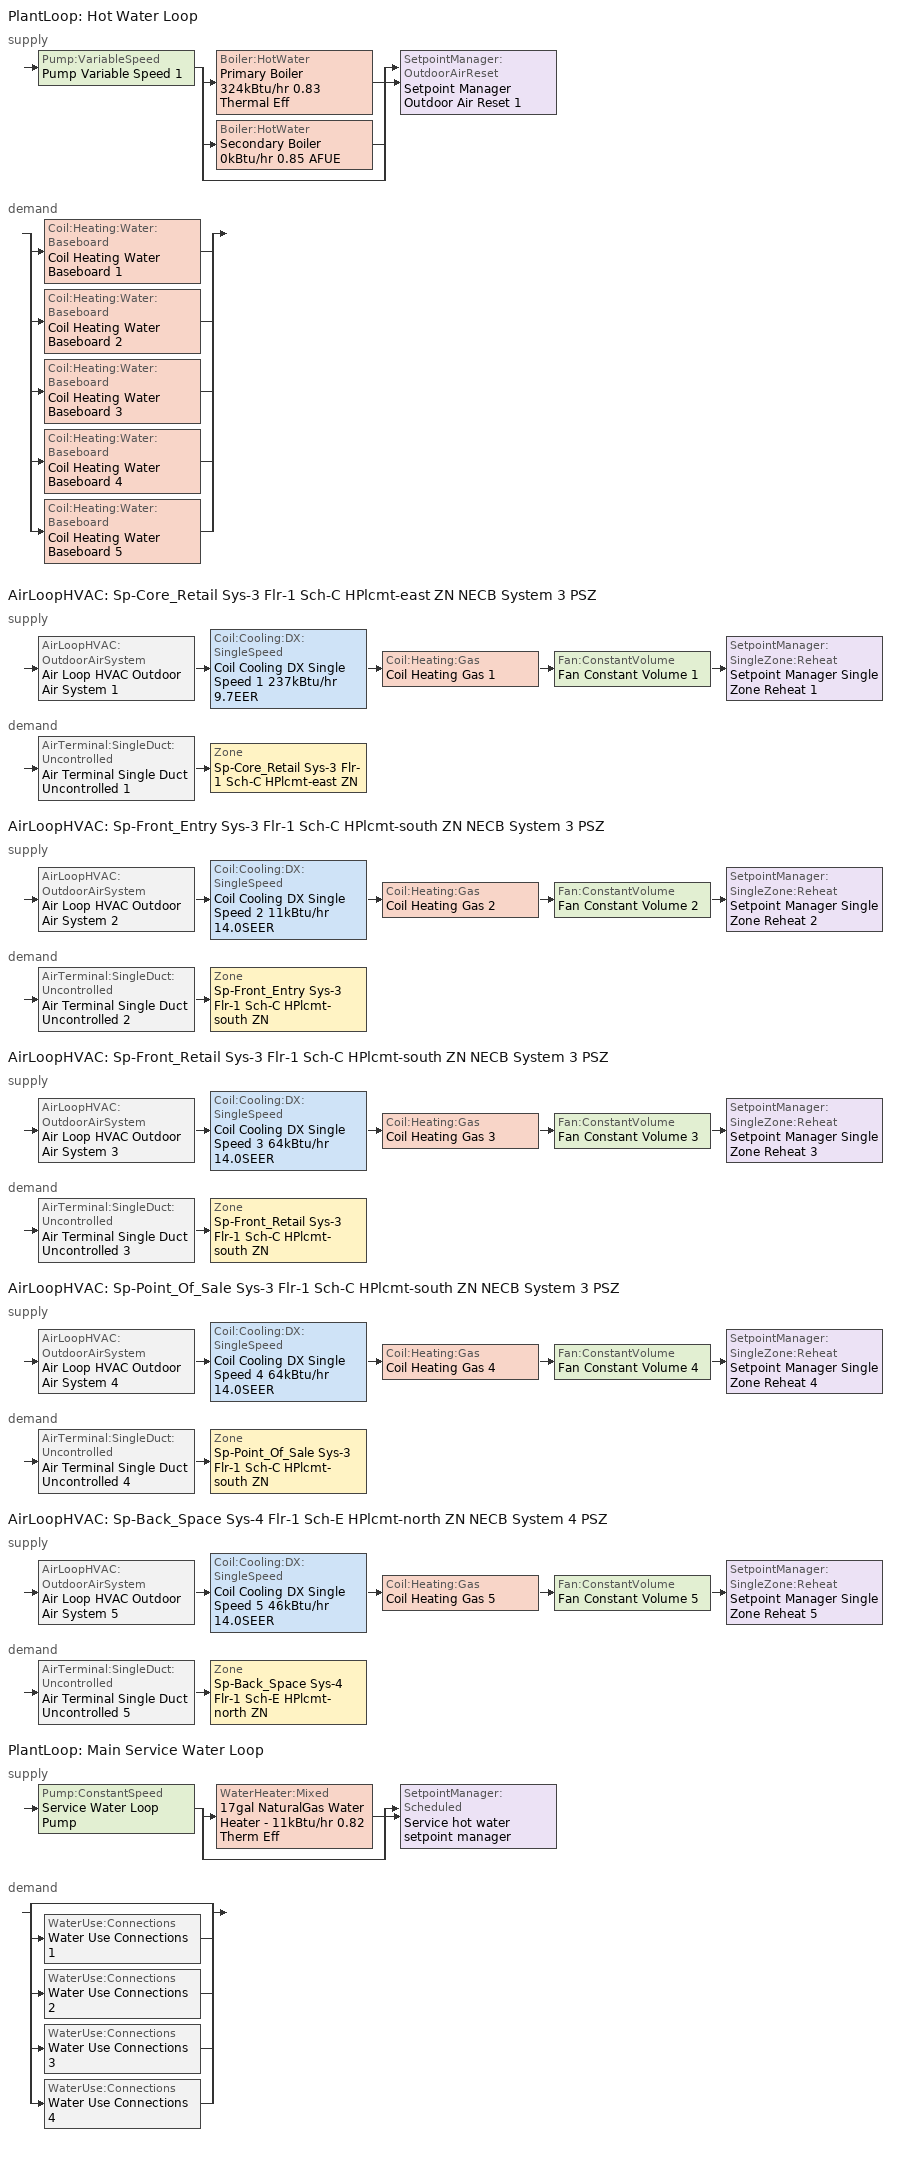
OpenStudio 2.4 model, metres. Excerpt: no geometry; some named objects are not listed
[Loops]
PlantLoop 'Hot Water Loop'
 supply: Pump:VariableSpeed 'Pump Variable Speed 1' > split
  | Boiler:HotWater 'Primary Boiler 324kBtu/hr 0.83 Thermal Eff'
  | Boiler:HotWater 'Secondary Boiler 0kBtu/hr 0.85 AFUE'
  | bypass
  join > SetpointManager:OutdoorAirReset 'Setpoint Manager Outdoor Air Reset 1'
 demand: split
  | Coil:Heating:Water:Baseboard 'Coil Heating Water Baseboard 1'
  | Coil:Heating:Water:Baseboard 'Coil Heating Water Baseboard 2'
  | Coil:Heating:Water:Baseboard 'Coil Heating Water Baseboard 3'
  | Coil:Heating:Water:Baseboard 'Coil Heating Water Baseboard 4'
  | Coil:Heating:Water:Baseboard 'Coil Heating Water Baseboard 5'
AirLoopHVAC 'Sp-Core_Retail Sys-3 Flr-1 Sch-C HPlcmt-east ZN NECB System 3 PSZ'
 supply: AirLoopHVAC:OutdoorAirSystem 'Air Loop HVAC Outdoor Air System 1' > Coil:Cooling:DX:SingleSpeed 'Coil Cooling DX Single Speed 1 237kBtu/hr 9.7EER' > Coil:Heating:Gas 'Coil Heating Gas 1' > Fan:ConstantVolume 'Fan Constant Volume 1' > SetpointManager:SingleZone:Reheat 'Setpoint Manager Single Zone Reheat 1'
 demand: AirTerminal:SingleDuct:Uncontrolled 'Air Terminal Single Duct Uncontrolled 1' > Zone 'Sp-Core_Retail Sys-3 Flr-1 Sch-C HPlcmt-east ZN'
AirLoopHVAC 'Sp-Front_Entry Sys-3 Flr-1 Sch-C HPlcmt-south ZN NECB System 3 PSZ'
 supply: AirLoopHVAC:OutdoorAirSystem 'Air Loop HVAC Outdoor Air System 2' > Coil:Cooling:DX:SingleSpeed 'Coil Cooling DX Single Speed 2 11kBtu/hr 14.0SEER' > Coil:Heating:Gas 'Coil Heating Gas 2' > Fan:ConstantVolume 'Fan Constant Volume 2' > SetpointManager:SingleZone:Reheat 'Setpoint Manager Single Zone Reheat 2'
 demand: AirTerminal:SingleDuct:Uncontrolled 'Air Terminal Single Duct Uncontrolled 2' > Zone 'Sp-Front_Entry Sys-3 Flr-1 Sch-C HPlcmt-south ZN'
AirLoopHVAC 'Sp-Front_Retail Sys-3 Flr-1 Sch-C HPlcmt-south ZN NECB System 3 PSZ'
 supply: AirLoopHVAC:OutdoorAirSystem 'Air Loop HVAC Outdoor Air System 3' > Coil:Cooling:DX:SingleSpeed 'Coil Cooling DX Single Speed 3 64kBtu/hr 14.0SEER' > Coil:Heating:Gas 'Coil Heating Gas 3' > Fan:ConstantVolume 'Fan Constant Volume 3' > SetpointManager:SingleZone:Reheat 'Setpoint Manager Single Zone Reheat 3'
 demand: AirTerminal:SingleDuct:Uncontrolled 'Air Terminal Single Duct Uncontrolled 3' > Zone 'Sp-Front_Retail Sys-3 Flr-1 Sch-C HPlcmt-south ZN'
AirLoopHVAC 'Sp-Point_Of_Sale Sys-3 Flr-1 Sch-C HPlcmt-south ZN NECB System 3 PSZ'
 supply: AirLoopHVAC:OutdoorAirSystem 'Air Loop HVAC Outdoor Air System 4' > Coil:Cooling:DX:SingleSpeed 'Coil Cooling DX Single Speed 4 64kBtu/hr 14.0SEER' > Coil:Heating:Gas 'Coil Heating Gas 4' > Fan:ConstantVolume 'Fan Constant Volume 4' > SetpointManager:SingleZone:Reheat 'Setpoint Manager Single Zone Reheat 4'
 demand: AirTerminal:SingleDuct:Uncontrolled 'Air Terminal Single Duct Uncontrolled 4' > Zone 'Sp-Point_Of_Sale Sys-3 Flr-1 Sch-C HPlcmt-south ZN'
AirLoopHVAC 'Sp-Back_Space Sys-4 Flr-1 Sch-E HPlcmt-north ZN NECB System 4 PSZ'
 supply: AirLoopHVAC:OutdoorAirSystem 'Air Loop HVAC Outdoor Air System 5' > Coil:Cooling:DX:SingleSpeed 'Coil Cooling DX Single Speed 5 46kBtu/hr 14.0SEER' > Coil:Heating:Gas 'Coil Heating Gas 5' > Fan:ConstantVolume 'Fan Constant Volume 5' > SetpointManager:SingleZone:Reheat 'Setpoint Manager Single Zone Reheat 5'
 demand: AirTerminal:SingleDuct:Uncontrolled 'Air Terminal Single Duct Uncontrolled 5' > Zone 'Sp-Back_Space Sys-4 Flr-1 Sch-E HPlcmt-north ZN'
PlantLoop 'Main Service Water Loop'
 supply: Pump:ConstantSpeed 'Service Water Loop Pump' > split
  | WaterHeater:Mixed '17gal NaturalGas Water Heater - 11kBtu/hr 0.82 Therm Eff'
  | bypass
  join > SetpointManager:Scheduled 'Service hot water setpoint manager'
 demand: split
  | bypass
  | WaterUse:Connections 'Water Use Connections 1'
  | WaterUse:Connections 'Water Use Connections 2'
  | WaterUse:Connections 'Water Use Connections 3'
  | WaterUse:Connections 'Water Use Connections 4'
[Sizing:Zone] Zone Cooling Design Supply Air Temperature Input Method=SupplyAirTemperature; Zone Cooling Design Supply Air Temperature {C}=13; Zone Cooling Design Supply Air Temperature Difference {deltaC}=11.11; Zone Heating Design Supply Air Temperature Input Method=SupplyAirTemperature; Zone Heating Design Supply Air Temperature {C}=43; Zone Heating Design Supply Air Temperature Difference {deltaC}=11.11; Zone Cooling Design Supply Air Humidity Ratio {kg-H2O/kg-air}=0.0085; Zone Heating Design Supply Air Humidity Ratio {kg-H2O/kg-air}=0.008; Zone Heating Sizing Factor=1.3; Zone Cooling Sizing Factor=1.1; Cooling Design Air Flow Method=DesignDay; Heating Design Air Flow Method=DesignDay; Account for Dedicated Outdoor Air System=No; Dedicated Outdoor Air System Control Strategy=NeutralSupplyAir; Dedicated Outdoor Air Low Setpoint Temperature for Design {C}=autosize; Dedicated Outdoor Air High Setpoint Temperature for Design {C}=autosize
Sp-Core_Retail Sys-3 Flr-1 Sch-C HPlcmt-east ZN; Sp-Front_Entry Sys-3 Flr-1 Sch-C HPlcmt-south ZN; Sp-Front_Retail Sys-3 Flr-1 Sch-C HPlcmt-south ZN; Sp-Point_Of_Sale Sys-3 Flr-1 Sch-C HPlcmt-south ZN; Sp-Back_Space Sys-4 Flr-1 Sch-E HPlcmt-north ZN
[Zone equipment]
Sp-Core_Retail Sys-3 Flr-1 Sch-C HPlcmt-east ZN: Air Terminal Single Duct Uncontrolled 1, Zone HVAC Baseboard Convective Water 1
Sp-Front_Entry Sys-3 Flr-1 Sch-C HPlcmt-south ZN: Air Terminal Single Duct Uncontrolled 2, Zone HVAC Baseboard Convective Water 2
Sp-Front_Retail Sys-3 Flr-1 Sch-C HPlcmt-south ZN: Air Terminal Single Duct Uncontrolled 3, Zone HVAC Baseboard Convective Water 3
Sp-Point_Of_Sale Sys-3 Flr-1 Sch-C HPlcmt-south ZN: Air Terminal Single Duct Uncontrolled 4, Zone HVAC Baseboard Convective Water 4
Sp-Back_Space Sys-4 Flr-1 Sch-E HPlcmt-north ZN: Air Terminal Single Duct Uncontrolled 5, Zone HVAC Baseboard Convective Water 5
[PlantLoop] Glycol Concentration=0; Plant Loop Volume {m3}=Autocalculate; Load Distribution Scheme=Optimal
Name | Fluid Type | Maximum Loop Temperature {C} | Minimum Loop Temperature {C}
Hot Water Loop | Water
Main Service Water Loop |  | 60 | 10
[Sizing:Plant] Loop Type=Heating; Sizing Option=NonCoincident; Zone Timesteps in Averaging Window=1; Coincident Sizing Factor Mode=None
Name | Design Loop Exit Temperature {C} | Loop Design Temperature Difference {deltaC}
Hot Water Loop | 82 | 16
Main Service Water Loop | 60 | 5
[Pump:VariableSpeed]
Pump Variable Speed 1: Motor Efficiency=0.855; Pump Control Type=Intermittent; Skin Loss Radiative Fraction=0.5; Design Power Sizing Method=PowerPerFlowPerPressure; Design Electric Power per Unit Flow Rate {W/(m3/s)}=348701.1; Design Shaft Power per Unit Flow Rate per Unit Head {W-s/m3-Pa}=1.28205; Design Minimum Flow Rate Fraction=0
[Boiler:HotWater] Fuel Type=NaturalGas; Normalized Boiler Efficiency Curve=BOILER-EFFFPLR-NECB2011; Water Outlet Upper Temperature Limit {C}=99; Boiler Flow Mode=ConstantFlow; Parasitic Electric Load {W}=0; Sizing Factor=1
Name | Nominal Capacity {W} | Nominal Thermal Efficiency
Primary Boiler 324kBtu/hr 0.83 Thermal Eff | 94876.2 | 0.83
Secondary Boiler 0kBtu/hr 0.85 AFUE | 0.001 | 0.85
[SetpointManager:OutdoorAirReset]
Setpoint Manager Outdoor Air Reset 1: Control Variable=Temperature; Setpoint at Outdoor Low Temperature {C}=82; Outdoor Low Temperature {C}=-16; Setpoint at Outdoor High Temperature {C}=60; Outdoor High Temperature {C}=0
[AirLoopHVAC] Design Supply Air Flow Rate {m3/s}=AutoSize
Name | Availability Schedule
Sp-Core_Retail Sys-3 Flr-1 Sch-C HPlcmt-east ZN NECB System 3 PSZ | Sp-Core_Retail Sys-3 Flr-1 Sch-C HPlcmt-east ZN NECB System 3 PSZ Occ Sch
Sp-Front_Entry Sys-3 Flr-1 Sch-C HPlcmt-south ZN NECB System 3 PSZ | Always On Discrete
Sp-Front_Retail Sys-3 Flr-1 Sch-C HPlcmt-south ZN NECB System 3 PSZ | Sp-Front_Retail Sys-3 Flr-1 Sch-C HPlcmt-south ZN NECB System 3 PSZ Occ Sch
Sp-Point_Of_Sale Sys-3 Flr-1 Sch-C HPlcmt-south ZN NECB System 3 PSZ | Sp-Point_Of_Sale Sys-3 Flr-1 Sch-C HPlcmt-south ZN NECB System 3 PSZ Occ Sch
Sp-Back_Space Sys-4 Flr-1 Sch-E HPlcmt-north ZN NECB System 4 PSZ | Sp-Back_Space Sys-4 Flr-1 Sch-E HPlcmt-north ZN NECB System 4 PSZ Occ Sch
[Sizing:System] Type of Load to Size On=Sensible; Design Outdoor Air Flow Rate {m3/s}=Autosize; Minimum System Air Flow Ratio=1; Preheat Design Temperature {C}=7; Preheat Design Humidity Ratio {kg-H2O/kg-Air}=0.008; Precool Design Temperature {C}=13; Precool Design Humidity Ratio {kg-H2O/kg-Air}=0.008; Central Cooling Design Supply Air Temperature {C}=13; Central Heating Design Supply Air Temperature {C}=43; Sizing Option=NonCoincident; 100% Outdoor Air in Cooling=No; 100% Outdoor Air in Heating=No; Central Cooling Design Supply Air Humidity Ratio {kg-H2O/kg-Air}=0.0085; Central Heating Design Supply Air Humidity Ratio {kg-H2O/kg-Air}=0.008; Cooling Design Air Flow Method=DesignDay; Cooling Design Air Flow Rate {m3/s}=0; Heating Design Air Flow Method=DesignDay; Heating Design Air Flow Rate {m3/s}=0; System Outdoor Air Method=ZoneSum; Zone Maximum Outdoor Air Fraction=1; Cooling Supply Air Flow Rate Per Floor Area {m3/s-m2}=0.00996765; Cooling Fraction of Autosized Cooling Supply Air Flow Rate=1; Cooling Supply Air Flow Rate Per Unit Cooling Capacity {m3/s-W}=3.94755e-05; Heating Supply Air Flow Rate Per Floor Area {m3/s-m2}=0.00996765; Heating Fraction of Autosized Heating Supply Air Flow Rate=1; Heating Fraction of Autosized Cooling Supply Air Flow Rate=1; Heating Supply Air Flow Rate Per Unit Heating Capacity {m3/s-W}=3.15882e-05; Cooling Design Capacity Method=CoolingDesignCapacity; Cooling Design Capacity {W}=autosize; Cooling Design Capacity Per Floor Area {W/m2}=234.7; Fraction of Autosized Cooling Design Capacity=1; Heating Design Capacity Method=HeatingDesignCapacity; Heating Design Capacity {W}=autosize; Heating Design Capacity Per Floor Area {W/m2}=157; Fraction of Autosized Heating Design Capacity=1; Central Cooling Capacity Control Method=OnOff
Sp-Core_Retail Sys-3 Flr-1 Sch-C HPlcmt-east ZN NECB System 3 PSZ; Sp-Front_Entry Sys-3 Flr-1 Sch-C HPlcmt-south ZN NECB System 3 PSZ; Sp-Front_Retail Sys-3 Flr-1 Sch-C HPlcmt-south ZN NECB System 3 PSZ; Sp-Point_Of_Sale Sys-3 Flr-1 Sch-C HPlcmt-south ZN NECB System 3 PSZ; Sp-Back_Space Sys-4 Flr-1 Sch-E HPlcmt-north ZN NECB System 4 PSZ
[Fan:ConstantVolume] Availability Schedule=Always On Discrete; Fan Efficiency=0.39975; Pressure Rise {Pa}=640; Maximum Flow Rate {m3/s}=AutoSize; Motor Efficiency=0.615
Fan Constant Volume 1; Fan Constant Volume 2; Fan Constant Volume 3; Fan Constant Volume 4; Fan Constant Volume 5
[Coil:Heating:Gas] Availability Schedule=Always On Discrete; Gas Burner Efficiency=0.8; Nominal Capacity {W}=AutoSize; Parasitic Electric Load {W}=0; Parasitic Gas Load {W}=0
Coil Heating Gas 1; Coil Heating Gas 2; Coil Heating Gas 3; Coil Heating Gas 4; Coil Heating Gas 5
[Coil:Cooling:DX:SingleSpeed] Availability Schedule=Always On Discrete; Rated Total Cooling Capacity {W}=autosize; Rated Sensible Heat Ratio=autosize; Rated Air Flow Rate {m3/s}=autosize; Rated Evaporator Fan Power Per Volume Flow Rate {W/(m3/s)}=773.3; Total Cooling Capacity Function of Temperature Curve=DXCOOL-NECB2011-REF-CAPFT; Total Cooling Capacity Function of Flow Fraction Curve=DXCOOL-NECB2011-REF-CAPFFLOW; Energy Input Ratio Function of Temperature Curve=DXCOOL-NECB2011-REF-COOLEIRFT; Energy Input Ratio Function of Flow Fraction Curve=DXCOOL-NECB2011-REF-COOLEIRFFLOW; Part Load Fraction Correlation Curve=DXCOOL-NECB2011-REF-COOLPLFFPLR; Condenser Type=AirCooled; Evaporative Condenser Effectiveness=0; Evaporative Condenser Air Flow Rate {m3/s}=Autosize; Evaporative Condenser Pump Rated Power Consumption {W}=Autosize; Crankcase Heater Capacity {W}=0; Maximum Outdoor Dry-Bulb Temperature for Crankcase Heater Operation {C}=0; Basin Heater Capacity {W/K}=0; Basin Heater Setpoint Temperature {C}=10
Name | Rated COP {W/W}
Coil Cooling DX Single Speed 1 237kBtu/hr 9.7EER | 3.45868
Coil Cooling DX Single Speed 2 11kBtu/hr 14.0SEER; Coil Cooling DX Single Speed 3 64kBtu/hr 14.0SEER; Coil Cooling DX Single Speed 4 64kBtu/hr 14.0SEER; Coil Cooling DX Single Speed 5 46kBtu/hr 14.0SEER | 3.8248
[Controller:OutdoorAir] Minimum Outdoor Air Flow Rate {m3/s}=0; Maximum Outdoor Air Flow Rate {m3/s}=Autosize; Economizer Control Action Type=ModulateFlow; Lockout Type=NoLockout; Minimum Limit Type=FixedMinimum; High Humidity Control=No; Heat Recovery Bypass Control Type=BypassWhenWithinEconomizerLimits
Name | Economizer Control Type | Minimum Outdoor Air Schedule | Controller Mechanical Ventilation | Economizer Maximum Limit Dry-Bulb Temperature {C} | Economizer Maximum Limit Enthalpy {J/kg} | Economizer Minimum Limit Dry-Bulb Temperature {C}
Controller Outdoor Air 1 | DifferentialEnthalpy | Sp-Core_Retail Sys-3 Flr-1 Sch-C HPlcmt-east ZN NECB System 3 PSZ Occ Sch | Controller Mechanical Ventilation 1
Controller Outdoor Air 2 | NoEconomizer | Always On Discrete | Controller Mechanical Ventilation 2 | 28 | 64000 | -100
Controller Outdoor Air 3 | NoEconomizer | Sp-Front_Retail Sys-3 Flr-1 Sch-C HPlcmt-south ZN NECB System 3 PSZ Occ Sch | Controller Mechanical Ventilation 3 | 28 | 64000 | -100
Controller Outdoor Air 4 | NoEconomizer | Sp-Point_Of_Sale Sys-3 Flr-1 Sch-C HPlcmt-south ZN NECB System 3 PSZ Occ Sch | Controller Mechanical Ventilation 4 | 28 | 64000 | -100
Controller Outdoor Air 5 | NoEconomizer | Sp-Back_Space Sys-4 Flr-1 Sch-E HPlcmt-north ZN NECB System 4 PSZ Occ Sch | Controller Mechanical Ventilation 5 | 28 | 64000 | -100
[Controller:MechanicalVentilation] Availability Schedule=Always On Discrete; System Outdoor Air Method=ZoneSum
Controller Mechanical Ventilation 1; Controller Mechanical Ventilation 2; Controller Mechanical Ventilation 3; Controller Mechanical Ventilation 4; Controller Mechanical Ventilation 5
[AirLoopHVAC:OutdoorAirSystem]
Name | Controller
Air Loop HVAC Outdoor Air System 1 | Controller Outdoor Air 1
Air Loop HVAC Outdoor Air System 2 | Controller Outdoor Air 2
Air Loop HVAC Outdoor Air System 3 | Controller Outdoor Air 3
Air Loop HVAC Outdoor Air System 4 | Controller Outdoor Air 4
Air Loop HVAC Outdoor Air System 5 | Controller Outdoor Air 5
[SetpointManager:SingleZone:Reheat] Minimum Supply Air Temperature {C}=13; Maximum Supply Air Temperature {C}=43
Name | Control Zone
Setpoint Manager Single Zone Reheat 1 | Sp-Core_Retail Sys-3 Flr-1 Sch-C HPlcmt-east ZN
Setpoint Manager Single Zone Reheat 2 | Sp-Front_Entry Sys-3 Flr-1 Sch-C HPlcmt-south ZN
Setpoint Manager Single Zone Reheat 3 | Sp-Front_Retail Sys-3 Flr-1 Sch-C HPlcmt-south ZN
Setpoint Manager Single Zone Reheat 4 | Sp-Point_Of_Sale Sys-3 Flr-1 Sch-C HPlcmt-south ZN
Setpoint Manager Single Zone Reheat 5 | Sp-Back_Space Sys-4 Flr-1 Sch-E HPlcmt-north ZN
[AirTerminal:SingleDuct:Uncontrolled] Availability Schedule=Always On Discrete; Maximum Air Flow Rate {m3/s}=AutoSize
Air Terminal Single Duct Uncontrolled 1; Air Terminal Single Duct Uncontrolled 2; Air Terminal Single Duct Uncontrolled 3; Air Terminal Single Duct Uncontrolled 4; Air Terminal Single Duct Uncontrolled 5
[Coil:Heating:Water:Baseboard] Heating Design Capacity Method=HeatingDesignCapacity; Heating Design Capacity {W}=autosize; Heating Design Capacity Per Floor Area {W/m2}=0; Fraction of Autosized Heating Design Capacity=0.8
Coil Heating Water Baseboard 1; Coil Heating Water Baseboard 2; Coil Heating Water Baseboard 3; Coil Heating Water Baseboard 4; Coil Heating Water Baseboard 5
[ZoneHVAC:Baseboard:Convective:Water] Availability Schedule=Always On Discrete
Name | Heating Coil
Zone HVAC Baseboard Convective Water 1 | Coil Heating Water Baseboard 1
Zone HVAC Baseboard Convective Water 2 | Coil Heating Water Baseboard 2
Zone HVAC Baseboard Convective Water 3 | Coil Heating Water Baseboard 3
Zone HVAC Baseboard Convective Water 4 | Coil Heating Water Baseboard 4
Zone HVAC Baseboard Convective Water 5 | Coil Heating Water Baseboard 5
[SetpointManager:Scheduled]
Service hot water setpoint manager: Control Variable=Temperature; Schedule=Service Water Loop Temp - 140F
[Pump:ConstantSpeed]
Service Water Loop Pump: Rated Flow Rate {m3/s}=autosize; Rated Pump Head {Pa}=269.017; Rated Power Consumption {W}=autosize; Motor Efficiency=0.7; Fraction of Motor Inefficiencies to Fluid Stream=0; Pump Control Type=Intermittent; Design Power Sizing Method=PowerPerFlowPerPressure; Design Electric Power per Unit Flow Rate {W/(m3/s)}=348701.1; Design Shaft Power per Unit Flow Rate per Unit Head {W-s/m3-Pa}=1.28205
[WaterHeater:Mixed]
17gal NaturalGas Water Heater - 11kBtu/hr 0.82 Therm Eff: Tank Volume {m3}=0.0625907; Setpoint Temperature Schedule=Service Water Loop Temp - 140F; Deadband Temperature Difference {deltaC}=2; Maximum Temperature Limit {C}=82.2222; Heater Control Type=Cycle; Heater Maximum Capacity {W}=3270.36; Heater Fuel Type=NaturalGas; Heater Thermal Efficiency=0.82; Part Load Factor Curve=SWH-EFFFPLR-NECB2011; Off Cycle Parasitic Fuel Consumption Rate {W}=20; Off Cycle Parasitic Fuel Type=NaturalGas; Off Cycle Parasitic Heat Fraction to Tank=0.8; On Cycle Parasitic Fuel Type=NaturalGas; On Cycle Parasitic Heat Fraction to Tank=0; Ambient Temperature Indicator=Schedule; Ambient Temperature Schedule=Water Heater Ambient Temp Schedule - 70F; Off Cycle Loss Coefficient to Ambient Temperature {W/K}=0.685556; On Cycle Loss Coefficient to Ambient Temperature {W/K}=0.685556; Use Side Effectiveness=1; Source Side Effectiveness=1; Use Side Design Flow Rate {m3/s}=autosize; Source Side Design Flow Rate {m3/s}=autosize; Indirect Water Heating Recovery Time {hr}=1.5; Source Side Flow Control Mode=IndirectHeatPrimarySetpoint
[WaterUse:Connections]
Name | Water Use Equipment Name 1
Water Use Connections 1 | Back_space Service Water Use 0.1gal/min
Water Use Connections 2 | Core_retail Service Water Use 0.18gal/min
Water Use Connections 3 | Front_retail Service Water Use 0.02gal/min
Water Use Connections 4 | Point_of_sale Service Water Use 0.02gal/min
[WaterUse:Equipment:Definition]
Name | Peak Flow Rate {m3/s} | Target Temperature Schedule | Sensible Fraction Schedule | Latent Fraction Schedule
Back_space Service Water Use Def 0.1gal/min | 6.1346e-06 | Schedule Ruleset 5 | Schedule Ruleset 3 | Schedule Ruleset 4
Core_retail Service Water Use Def 0.18gal/min | 1.14419e-05 | Schedule Ruleset 8 | Schedule Ruleset 6 | Schedule Ruleset 7
Front_retail Service Water Use Def 0.02gal/min | 1.07814e-06 | Schedule Ruleset 11 | Schedule Ruleset 9 | Schedule Ruleset 10
Point_of_sale Service Water Use Def 0.02gal/min | 1.07814e-06 | Schedule Ruleset 14 | Schedule Ruleset 12 | Schedule Ruleset 13
[WaterUse:Equipment]
Name | Water Use Equipment Definition | Space | Flow Rate Fraction Schedule
Back_space Service Water Use 0.1gal/min | Back_space Service Water Use Def 0.1gal/min | Back_Space | NECB-E-Service Water Heating
Core_retail Service Water Use 0.18gal/min | Core_retail Service Water Use Def 0.18gal/min | Core_Retail | NECB-C-Service Water Heating
Front_retail Service Water Use 0.02gal/min | Front_retail Service Water Use Def 0.02gal/min | Front_Retail | NECB-C-Service Water Heating
Point_of_sale Service Water Use 0.02gal/min | Point_of_sale Service Water Use Def 0.02gal/min | Point_Of_Sale | NECB-C-Service Water Heating
[Schedule:Ruleset]
Name | Default Day Schedule | Summer Design Day Schedule | Winter Design Day Schedule
Service Water Loop Temp - 140F | Service Water Loop Temp - 140F Default
Water Heater Ambient Temp Schedule - 70F | Water Heater Ambient Temp Schedule - 70F Default
Schedule Ruleset 3 | Schedule Day 5
Schedule Ruleset 4 | Schedule Day 6
Schedule Ruleset 5 | Schedule Day 7
NECB-E-Service Water Heating | NECB-E-Service Water Heating Default
Schedule Ruleset 6 | Schedule Day 8
Schedule Ruleset 7 | Schedule Day 9
Schedule Ruleset 8 | Schedule Day 10
NECB-C-Service Water Heating | NECB-C-Service Water Heating Default
Schedule Ruleset 9 | Schedule Day 11
Schedule Ruleset 10 | Schedule Day 12
Schedule Ruleset 11 | Schedule Day 13
Schedule Ruleset 12 | Schedule Day 14
Schedule Ruleset 13 | Schedule Day 15
Schedule Ruleset 14 | Schedule Day 16
Sp-Back_Space Sys-4 Flr-1 Sch-E HPlcmt-north ZN NECB System 4 PSZ Occ Sch | Sp-Back_Space Sys-4 Flr-1 Sch-E HPlcmt-north ZN NECB System 4 PSZ Occ Sch Default | Sp-Back_Space Sys-4 Flr-1 Sch-E HPlcmt-north ZN NECB System 4 PSZ Occ Sch Summer Design Day | Sp-Back_Space Sys-4 Flr-1 Sch-E HPlcmt-north ZN NECB System 4 PSZ Occ Sch Winter Design Day
Sp-Core_Retail Sys-3 Flr-1 Sch-C HPlcmt-east ZN NECB System 3 PSZ Occ Sch | Sp-Core_Retail Sys-3 Flr-1 Sch-C HPlcmt-east ZN NECB System 3 PSZ Occ Sch Default | Sp-Core_Retail Sys-3 Flr-1 Sch-C HPlcmt-east ZN NECB System 3 PSZ Occ Sch Summer Design Day | Sp-Core_Retail Sys-3 Flr-1 Sch-C HPlcmt-east ZN NECB System 3 PSZ Occ Sch Winter Design Day
Sp-Front_Retail Sys-3 Flr-1 Sch-C HPlcmt-south ZN NECB System 3 PSZ Occ Sch | Sp-Front_Retail Sys-3 Flr-1 Sch-C HPlcmt-south ZN NECB System 3 PSZ Occ Sch Default | Sp-Front_Retail Sys-3 Flr-1 Sch-C HPlcmt-south ZN NECB System 3 PSZ Occ Sch Summer Design Day | Sp-Front_Retail Sys-3 Flr-1 Sch-C HPlcmt-south ZN NECB System 3 PSZ Occ Sch Winter Design Day
Sp-Point_Of_Sale Sys-3 Flr-1 Sch-C HPlcmt-south ZN NECB System 3 PSZ Occ Sch | Sp-Point_Of_Sale Sys-3 Flr-1 Sch-C HPlcmt-south ZN NECB System 3 PSZ Occ Sch Default | Sp-Point_Of_Sale Sys-3 Flr-1 Sch-C HPlcmt-south ZN NECB System 3 PSZ Occ Sch Summer Design Day | Sp-Point_Of_Sale Sys-3 Flr-1 Sch-C HPlcmt-south ZN NECB System 3 PSZ Occ Sch Winter Design Day
[Schedule:Day]
Service Water Loop Temp - 140F Default; Schedule Day 7; Schedule Day 10; Schedule Day 13; Schedule Day 16: 24, 0, 60
Water Heater Ambient Temp Schedule - 70F Default: 24, 0, 21.1111
Schedule Day 5; Schedule Day 8; Schedule Day 11; Schedule Day 14: 24, 0, 0.2
Schedule Day 6; NECB-E-Service Water Heating Sun|Hol Day; Schedule Day 9; Schedule Day 12; Schedule Day 15: 24, 0, 0.05
NECB-E-Service Water Heating Default; NECB-E-Service Water Heating Default|Wkdy Day: 8, 0, 0.05, 9, 0, 0.1, 10, 0, 0.4, 12, 0, 0.5, 13, 0, 0.7, 14, 0, 0.9, 15, 0, 0.8, 16, 0, 0.7, 17, 0, 0.8, 18, 0, 0.3, 24, 0, 0.05
NECB-E-Service Water Heating Sat Day: 10, 0, 0.05, 12, 0, 0.2, 13, 0, 0.4, 16, 0, 0.2, 24, 0, 0.05
NECB-C-Service Water Heating Default; NECB-C-Service Water Heating Default|Wkdy Day: 8, 0, 0.05, 9, 0, 0.1, 10, 0, 0.2, 11, 0, 0.3, 12, 0, 0.4, 16, 0, 0.8, 17, 0, 0.6, 18, 0, 0.4, 19, 0, 0.3, 21, 0, 0.2, 24, 0, 0.05
NECB-C-Service Water Heating Sat Day: 8, 0, 0.05, 9, 0, 0.1, 10, 0, 0.2, 11, 0, 0.3, 12, 0, 0.5, 16, 0, 0.9, 17, 0, 0.7, 18, 0, 0.5, 19, 0, 0.3, 21, 0, 0.2, 24, 0, 0.05
NECB-C-Service Water Heating Sun|Hol Day: 10, 0, 0.05, 11, 0, 0.1, 12, 0, 0.2, 13, 0, 0.4, 15, 0, 0.8, 16, 0, 0.6, 17, 0, 0.4, 18, 0, 0.3, 19, 0, 0.2, 24, 0, 0.05
Sp-Back_Space Sys-4 Flr-1 Sch-E HPlcmt-north ZN NECB System 4 PSZ Occ Sch Default; Sp-Back_Space Sys-4 Flr-1 Sch-E HPlcmt-north ZN NECB System 4 PSZ Occ Sch Winter Design Day; Sp-Back_Space Sys-4 Flr-1 Sch-E HPlcmt-north ZN NECB System 4 PSZ Occ Sch Summer Design Day; Sp-Core_Retail Sys-3 Flr-1 Sch-C HPlcmt-east ZN NECB System 3 PSZ Occ Sch Default; Sp-Core_Retail Sys-3 Flr-1 Sch-C HPlcmt-east ZN NECB System 3 PSZ Occ Sch Winter Design Day; Sp-Core_Retail Sys-3 Flr-1 Sch-C HPlcmt-east ZN NECB System 3 PSZ Occ Sch Summer Design Day; Sp-Front_Retail Sys-3 Flr-1 Sch-C HPlcmt-south ZN NECB System 3 PSZ Occ Sch Default; Sp-Front_Retail Sys-3 Flr-1 Sch-C HPlcmt-south ZN NECB System 3 PSZ Occ Sch Winter Design Day; Sp-Front_Retail Sys-3 Flr-1 Sch-C HPlcmt-south ZN NECB System 3 PSZ Occ Sch Summer Design Day; Sp-Point_Of_Sale Sys-3 Flr-1 Sch-C HPlcmt-south ZN NECB System 3 PSZ Occ Sch Default; Sp-Point_Of_Sale Sys-3 Flr-1 Sch-C HPlcmt-south ZN NECB System 3 PSZ Occ Sch Winter Design Day; Sp-Point_Of_Sale Sys-3 Flr-1 Sch-C HPlcmt-south ZN NECB System 3 PSZ Occ Sch Summer Design Day: 24, 0, 1
Sp-Back_Space Sys-4 Flr-1 Sch-E HPlcmt-north ZN NECB System 4 PSZ Occ Sch Monday; Sp-Back_Space Sys-4 Flr-1 Sch-E HPlcmt-north ZN NECB System 4 PSZ Occ Sch Tuesday; Sp-Back_Space Sys-4 Flr-1 Sch-E HPlcmt-north ZN NECB System 4 PSZ Occ Sch Wednesday; Sp-Back_Space Sys-4 Flr-1 Sch-E HPlcmt-north ZN NECB System 4 PSZ Occ Sch Thursday; Sp-Back_Space Sys-4 Flr-1 Sch-E HPlcmt-north ZN NECB System 4 PSZ Occ Sch Friday: 8, 0, 0, 19, 0, 1, 24, 0, 0
Sp-Back_Space Sys-4 Flr-1 Sch-E HPlcmt-north ZN NECB System 4 PSZ Occ Sch Saturday: 9, 0, 0, 13, 0, 1, 24, 0, 0
Sp-Back_Space Sys-4 Flr-1 Sch-E HPlcmt-north ZN NECB System 4 PSZ Occ Sch Sunday: 24, 0, 0
Sp-Core_Retail Sys-3 Flr-1 Sch-C HPlcmt-east ZN NECB System 3 PSZ Occ Sch Monday; Sp-Core_Retail Sys-3 Flr-1 Sch-C HPlcmt-east ZN NECB System 3 PSZ Occ Sch Tuesday; Sp-Core_Retail Sys-3 Flr-1 Sch-C HPlcmt-east ZN NECB System 3 PSZ Occ Sch Wednesday; Sp-Core_Retail Sys-3 Flr-1 Sch-C HPlcmt-east ZN NECB System 3 PSZ Occ Sch Thursday; Sp-Core_Retail Sys-3 Flr-1 Sch-C HPlcmt-east ZN NECB System 3 PSZ Occ Sch Friday; Sp-Core_Retail Sys-3 Flr-1 Sch-C HPlcmt-east ZN NECB System 3 PSZ Occ Sch Saturday; Sp-Front_Retail Sys-3 Flr-1 Sch-C HPlcmt-south ZN NECB System 3 PSZ Occ Sch Monday; Sp-Front_Retail Sys-3 Flr-1 Sch-C HPlcmt-south ZN NECB System 3 PSZ Occ Sch Tuesday; Sp-Front_Retail Sys-3 Flr-1 Sch-C HPlcmt-south ZN NECB System 3 PSZ Occ Sch Wednesday; Sp-Front_Retail Sys-3 Flr-1 Sch-C HPlcmt-south ZN NECB System 3 PSZ Occ Sch Thursday; Sp-Front_Retail Sys-3 Flr-1 Sch-C HPlcmt-south ZN NECB System 3 PSZ Occ Sch Friday; Sp-Front_Retail Sys-3 Flr-1 Sch-C HPlcmt-south ZN NECB System 3 PSZ Occ Sch Saturday; Sp-Point_Of_Sale Sys-3 Flr-1 Sch-C HPlcmt-south ZN NECB System 3 PSZ Occ Sch Monday; Sp-Point_Of_Sale Sys-3 Flr-1 Sch-C HPlcmt-south ZN NECB System 3 PSZ Occ Sch Tuesday; Sp-Point_Of_Sale Sys-3 Flr-1 Sch-C HPlcmt-south ZN NECB System 3 PSZ Occ Sch Wednesday; Sp-Point_Of_Sale Sys-3 Flr-1 Sch-C HPlcmt-south ZN NECB System 3 PSZ Occ Sch Thursday; Sp-Point_Of_Sale Sys-3 Flr-1 Sch-C HPlcmt-south ZN NECB System 3 PSZ Occ Sch Friday; Sp-Point_Of_Sale Sys-3 Flr-1 Sch-C HPlcmt-south ZN NECB System 3 PSZ Occ Sch Saturday: 9, 0, 0, 21, 0, 1, 24, 0, 0
Sp-Core_Retail Sys-3 Flr-1 Sch-C HPlcmt-east ZN NECB System 3 PSZ Occ Sch Sunday; Sp-Front_Retail Sys-3 Flr-1 Sch-C HPlcmt-south ZN NECB System 3 PSZ Occ Sch Sunday; Sp-Point_Of_Sale Sys-3 Flr-1 Sch-C HPlcmt-south ZN NECB System 3 PSZ Occ Sch Sunday: 11, 0, 0, 19, 0, 1, 24, 0, 0
[Schedule:Rule] Date Specification Type=DateRange; Start Month=1; Start Day=1; End Month=12
Name | Schedule Ruleset | Rule Order | Day Schedule | Apply Monday | Apply Tuesday | Apply Wednesday | Apply Thursday | Apply Friday | End Day | Apply Saturday | Apply Sunday
Schedule Rule 32 | NECB-E-Service Water Heating | 2 | NECB-E-Service Water Heating Default|Wkdy Day | Yes | Yes | Yes | Yes | Yes | 31
Schedule Rule 33 | NECB-E-Service Water Heating | 1 | NECB-E-Service Water Heating Sat Day |  |  |  |  |  | 31 | Yes
Schedule Rule 34 | NECB-E-Service Water Heating | 0 | NECB-E-Service Water Heating Sun|Hol Day |  |  |  |  |  | 31 |  | Yes
Schedule Rule 35 | NECB-C-Service Water Heating | 2 | NECB-C-Service Water Heating Default|Wkdy Day | Yes | Yes | Yes | Yes | Yes | 31
Schedule Rule 36 | NECB-C-Service Water Heating | 1 | NECB-C-Service Water Heating Sat Day |  |  |  |  |  | 31 | Yes
Schedule Rule 37 | NECB-C-Service Water Heating | 0 | NECB-C-Service Water Heating Sun|Hol Day |  |  |  |  |  | 31 |  | Yes
Sp-Back_Space Sys-4 Flr-1 Sch-E HPlcmt-north ZN NECB System 4 PSZ Occ Sch Monday Rule | Sp-Back_Space Sys-4 Flr-1 Sch-E HPlcmt-north ZN NECB System 4 PSZ Occ Sch | 6 | Sp-Back_Space Sys-4 Flr-1 Sch-E HPlcmt-north ZN NECB System 4 PSZ Occ Sch Monday | Yes |  |  |  |  | 25
Sp-Back_Space Sys-4 Flr-1 Sch-E HPlcmt-north ZN NECB System 4 PSZ Occ Sch Tuesday Rule | Sp-Back_Space Sys-4 Flr-1 Sch-E HPlcmt-north ZN NECB System 4 PSZ Occ Sch | 5 | Sp-Back_Space Sys-4 Flr-1 Sch-E HPlcmt-north ZN NECB System 4 PSZ Occ Sch Tuesday |  | Yes |  |  |  | 26
Sp-Back_Space Sys-4 Flr-1 Sch-E HPlcmt-north ZN NECB System 4 PSZ Occ Sch Wednesday Rule | Sp-Back_Space Sys-4 Flr-1 Sch-E HPlcmt-north ZN NECB System 4 PSZ Occ Sch | 4 | Sp-Back_Space Sys-4 Flr-1 Sch-E HPlcmt-north ZN NECB System 4 PSZ Occ Sch Wednesday |  |  | Yes |  |  | 27
Sp-Back_Space Sys-4 Flr-1 Sch-E HPlcmt-north ZN NECB System 4 PSZ Occ Sch Thursday Rule | Sp-Back_Space Sys-4 Flr-1 Sch-E HPlcmt-north ZN NECB System 4 PSZ Occ Sch | 3 | Sp-Back_Space Sys-4 Flr-1 Sch-E HPlcmt-north ZN NECB System 4 PSZ Occ Sch Thursday |  |  |  | Yes |  | 28
Sp-Back_Space Sys-4 Flr-1 Sch-E HPlcmt-north ZN NECB System 4 PSZ Occ Sch Friday Rule | Sp-Back_Space Sys-4 Flr-1 Sch-E HPlcmt-north ZN NECB System 4 PSZ Occ Sch | 2 | Sp-Back_Space Sys-4 Flr-1 Sch-E HPlcmt-north ZN NECB System 4 PSZ Occ Sch Friday |  |  |  |  | Yes | 29
Sp-Back_Space Sys-4 Flr-1 Sch-E HPlcmt-north ZN NECB System 4 PSZ Occ Sch Saturday Rule | Sp-Back_Space Sys-4 Flr-1 Sch-E HPlcmt-north ZN NECB System 4 PSZ Occ Sch | 1 | Sp-Back_Space Sys-4 Flr-1 Sch-E HPlcmt-north ZN NECB System 4 PSZ Occ Sch Saturday |  |  |  |  |  | 30 | Yes
Sp-Back_Space Sys-4 Flr-1 Sch-E HPlcmt-north ZN NECB System 4 PSZ Occ Sch Sunday Rule | Sp-Back_Space Sys-4 Flr-1 Sch-E HPlcmt-north ZN NECB System 4 PSZ Occ Sch | 0 | Sp-Back_Space Sys-4 Flr-1 Sch-E HPlcmt-north ZN NECB System 4 PSZ Occ Sch Sunday |  |  |  |  |  | 31 |  | Yes
Sp-Core_Retail Sys-3 Flr-1 Sch-C HPlcmt-east ZN NECB System 3 PSZ Occ Sch Monday Rule | Sp-Core_Retail Sys-3 Flr-1 Sch-C HPlcmt-east ZN NECB System 3 PSZ Occ Sch | 6 | Sp-Core_Retail Sys-3 Flr-1 Sch-C HPlcmt-east ZN NECB System 3 PSZ Occ Sch Monday | Yes |  |  |  |  | 25
Sp-Core_Retail Sys-3 Flr-1 Sch-C HPlcmt-east ZN NECB System 3 PSZ Occ Sch Tuesday Rule | Sp-Core_Retail Sys-3 Flr-1 Sch-C HPlcmt-east ZN NECB System 3 PSZ Occ Sch | 5 | Sp-Core_Retail Sys-3 Flr-1 Sch-C HPlcmt-east ZN NECB System 3 PSZ Occ Sch Tuesday |  | Yes |  |  |  | 26
Sp-Core_Retail Sys-3 Flr-1 Sch-C HPlcmt-east ZN NECB System 3 PSZ Occ Sch Wednesday Rule | Sp-Core_Retail Sys-3 Flr-1 Sch-C HPlcmt-east ZN NECB System 3 PSZ Occ Sch | 4 | Sp-Core_Retail Sys-3 Flr-1 Sch-C HPlcmt-east ZN NECB System 3 PSZ Occ Sch Wednesday |  |  | Yes |  |  | 27
Sp-Core_Retail Sys-3 Flr-1 Sch-C HPlcmt-east ZN NECB System 3 PSZ Occ Sch Thursday Rule | Sp-Core_Retail Sys-3 Flr-1 Sch-C HPlcmt-east ZN NECB System 3 PSZ Occ Sch | 3 | Sp-Core_Retail Sys-3 Flr-1 Sch-C HPlcmt-east ZN NECB System 3 PSZ Occ Sch Thursday |  |  |  | Yes |  | 28
Sp-Core_Retail Sys-3 Flr-1 Sch-C HPlcmt-east ZN NECB System 3 PSZ Occ Sch Friday Rule | Sp-Core_Retail Sys-3 Flr-1 Sch-C HPlcmt-east ZN NECB System 3 PSZ Occ Sch | 2 | Sp-Core_Retail Sys-3 Flr-1 Sch-C HPlcmt-east ZN NECB System 3 PSZ Occ Sch Friday |  |  |  |  | Yes | 29
Sp-Core_Retail Sys-3 Flr-1 Sch-C HPlcmt-east ZN NECB System 3 PSZ Occ Sch Saturday Rule | Sp-Core_Retail Sys-3 Flr-1 Sch-C HPlcmt-east ZN NECB System 3 PSZ Occ Sch | 1 | Sp-Core_Retail Sys-3 Flr-1 Sch-C HPlcmt-east ZN NECB System 3 PSZ Occ Sch Saturday |  |  |  |  |  | 30 | Yes
Sp-Core_Retail Sys-3 Flr-1 Sch-C HPlcmt-east ZN NECB System 3 PSZ Occ Sch Sunday Rule | Sp-Core_Retail Sys-3 Flr-1 Sch-C HPlcmt-east ZN NECB System 3 PSZ Occ Sch | 0 | Sp-Core_Retail Sys-3 Flr-1 Sch-C HPlcmt-east ZN NECB System 3 PSZ Occ Sch Sunday |  |  |  |  |  | 31 |  | Yes
Sp-Front_Retail Sys-3 Flr-1 Sch-C HPlcmt-south ZN NECB System 3 PSZ Occ Sch Monday Rule | Sp-Front_Retail Sys-3 Flr-1 Sch-C HPlcmt-south ZN NECB System 3 PSZ Occ Sch | 6 | Sp-Front_Retail Sys-3 Flr-1 Sch-C HPlcmt-south ZN NECB System 3 PSZ Occ Sch Monday | Yes |  |  |  |  | 25
Sp-Front_Retail Sys-3 Flr-1 Sch-C HPlcmt-south ZN NECB System 3 PSZ Occ Sch Tuesday Rule | Sp-Front_Retail Sys-3 Flr-1 Sch-C HPlcmt-south ZN NECB System 3 PSZ Occ Sch | 5 | Sp-Front_Retail Sys-3 Flr-1 Sch-C HPlcmt-south ZN NECB System 3 PSZ Occ Sch Tuesday |  | Yes |  |  |  | 26
Sp-Front_Retail Sys-3 Flr-1 Sch-C HPlcmt-south ZN NECB System 3 PSZ Occ Sch Wednesday Rule | Sp-Front_Retail Sys-3 Flr-1 Sch-C HPlcmt-south ZN NECB System 3 PSZ Occ Sch | 4 | Sp-Front_Retail Sys-3 Flr-1 Sch-C HPlcmt-south ZN NECB System 3 PSZ Occ Sch Wednesday |  |  | Yes |  |  | 27
Sp-Front_Retail Sys-3 Flr-1 Sch-C HPlcmt-south ZN NECB System 3 PSZ Occ Sch Thursday Rule | Sp-Front_Retail Sys-3 Flr-1 Sch-C HPlcmt-south ZN NECB System 3 PSZ Occ Sch | 3 | Sp-Front_Retail Sys-3 Flr-1 Sch-C HPlcmt-south ZN NECB System 3 PSZ Occ Sch Thursday |  |  |  | Yes |  | 28
Sp-Front_Retail Sys-3 Flr-1 Sch-C HPlcmt-south ZN NECB System 3 PSZ Occ Sch Friday Rule | Sp-Front_Retail Sys-3 Flr-1 Sch-C HPlcmt-south ZN NECB System 3 PSZ Occ Sch | 2 | Sp-Front_Retail Sys-3 Flr-1 Sch-C HPlcmt-south ZN NECB System 3 PSZ Occ Sch Friday |  |  |  |  | Yes | 29
Sp-Front_Retail Sys-3 Flr-1 Sch-C HPlcmt-south ZN NECB System 3 PSZ Occ Sch Saturday Rule | Sp-Front_Retail Sys-3 Flr-1 Sch-C HPlcmt-south ZN NECB System 3 PSZ Occ Sch | 1 | Sp-Front_Retail Sys-3 Flr-1 Sch-C HPlcmt-south ZN NECB System 3 PSZ Occ Sch Saturday |  |  |  |  |  | 30 | Yes
Sp-Front_Retail Sys-3 Flr-1 Sch-C HPlcmt-south ZN NECB System 3 PSZ Occ Sch Sunday Rule | Sp-Front_Retail Sys-3 Flr-1 Sch-C HPlcmt-south ZN NECB System 3 PSZ Occ Sch | 0 | Sp-Front_Retail Sys-3 Flr-1 Sch-C HPlcmt-south ZN NECB System 3 PSZ Occ Sch Sunday |  |  |  |  |  | 31 |  | Yes
Sp-Point_Of_Sale Sys-3 Flr-1 Sch-C HPlcmt-south ZN NECB System 3 PSZ Occ Sch Monday Rule | Sp-Point_Of_Sale Sys-3 Flr-1 Sch-C HPlcmt-south ZN NECB System 3 PSZ Occ Sch | 6 | Sp-Point_Of_Sale Sys-3 Flr-1 Sch-C HPlcmt-south ZN NECB System 3 PSZ Occ Sch Monday | Yes |  |  |  |  | 25
Sp-Point_Of_Sale Sys-3 Flr-1 Sch-C HPlcmt-south ZN NECB System 3 PSZ Occ Sch Tuesday Rule | Sp-Point_Of_Sale Sys-3 Flr-1 Sch-C HPlcmt-south ZN NECB System 3 PSZ Occ Sch | 5 | Sp-Point_Of_Sale Sys-3 Flr-1 Sch-C HPlcmt-south ZN NECB System 3 PSZ Occ Sch Tuesday |  | Yes |  |  |  | 26
Sp-Point_Of_Sale Sys-3 Flr-1 Sch-C HPlcmt-south ZN NECB System 3 PSZ Occ Sch Wednesday Rule | Sp-Point_Of_Sale Sys-3 Flr-1 Sch-C HPlcmt-south ZN NECB System 3 PSZ Occ Sch | 4 | Sp-Point_Of_Sale Sys-3 Flr-1 Sch-C HPlcmt-south ZN NECB System 3 PSZ Occ Sch Wednesday |  |  | Yes |  |  | 27
Sp-Point_Of_Sale Sys-3 Flr-1 Sch-C HPlcmt-south ZN NECB System 3 PSZ Occ Sch Thursday Rule | Sp-Point_Of_Sale Sys-3 Flr-1 Sch-C HPlcmt-south ZN NECB System 3 PSZ Occ Sch | 3 | Sp-Point_Of_Sale Sys-3 Flr-1 Sch-C HPlcmt-south ZN NECB System 3 PSZ Occ Sch Thursday |  |  |  | Yes |  | 28
Sp-Point_Of_Sale Sys-3 Flr-1 Sch-C HPlcmt-south ZN NECB System 3 PSZ Occ Sch Friday Rule | Sp-Point_Of_Sale Sys-3 Flr-1 Sch-C HPlcmt-south ZN NECB System 3 PSZ Occ Sch | 2 | Sp-Point_Of_Sale Sys-3 Flr-1 Sch-C HPlcmt-south ZN NECB System 3 PSZ Occ Sch Friday |  |  |  |  | Yes | 29
Sp-Point_Of_Sale Sys-3 Flr-1 Sch-C HPlcmt-south ZN NECB System 3 PSZ Occ Sch Saturday Rule | Sp-Point_Of_Sale Sys-3 Flr-1 Sch-C HPlcmt-south ZN NECB System 3 PSZ Occ Sch | 1 | Sp-Point_Of_Sale Sys-3 Flr-1 Sch-C HPlcmt-south ZN NECB System 3 PSZ Occ Sch Saturday |  |  |  |  |  | 30 | Yes
Sp-Point_Of_Sale Sys-3 Flr-1 Sch-C HPlcmt-south ZN NECB System 3 PSZ Occ Sch Sunday Rule | Sp-Point_Of_Sale Sys-3 Flr-1 Sch-C HPlcmt-south ZN NECB System 3 PSZ Occ Sch | 0 | Sp-Point_Of_Sale Sys-3 Flr-1 Sch-C HPlcmt-south ZN NECB System 3 PSZ Occ Sch Sunday |  |  |  |  |  | 31 |  | Yes
[Schedule:Constant]
Always On Discrete: Value=1
[Curve:Biquadratic] Minimum Value of x=13; Maximum Value of x=24; Minimum Value of y=24; Maximum Value of y=46
Name | Coefficient1 Constant | Coefficient2 x | Coefficient3 x**2 | Coefficient4 y | Coefficient5 y**2 | Coefficient6 x*y
DXCOOL-NECB2011-REF-CAPFT | 0.867905 | 0.0142459 | 0.00055436 | -0.0075575 | 3.3e-05 | -0.0001918
DXCOOL-NECB2011-REF-COOLEIRFT | 0.116936 | 0.0284933 | -0.0004112 | 0.0214108 | 0.00016103 | -0.0006791
[Curve:Quadratic] Coefficient1 Constant=1; Coefficient2 x=0; Coefficient3 x**2=0; Minimum Value of x=0; Maximum Value of x=1
DXCOOL-NECB2011-REF-CAPFFLOW; DXCOOL-NECB2011-REF-COOLEIRFFLOW
[Curve:Cubic] Maximum Value of x=1
Name | Coefficient1 Constant | Coefficient2 x | Coefficient3 x**2 | Coefficient4 x**3 | Minimum Value of x
DXCOOL-NECB2011-REF-COOLPLFFPLR | 0.0277 | 4.9151 | -8.184 | 4.2702 | 0.7
BOILER-EFFFPLR-NECB2011 | 0.2901 | 2.6664 | -3.764 | 1.82 | 0
SWH-EFFFPLR-NECB2011 | 0.7576 | 1.0071 | -1.4443 | 0.6844 | 0
